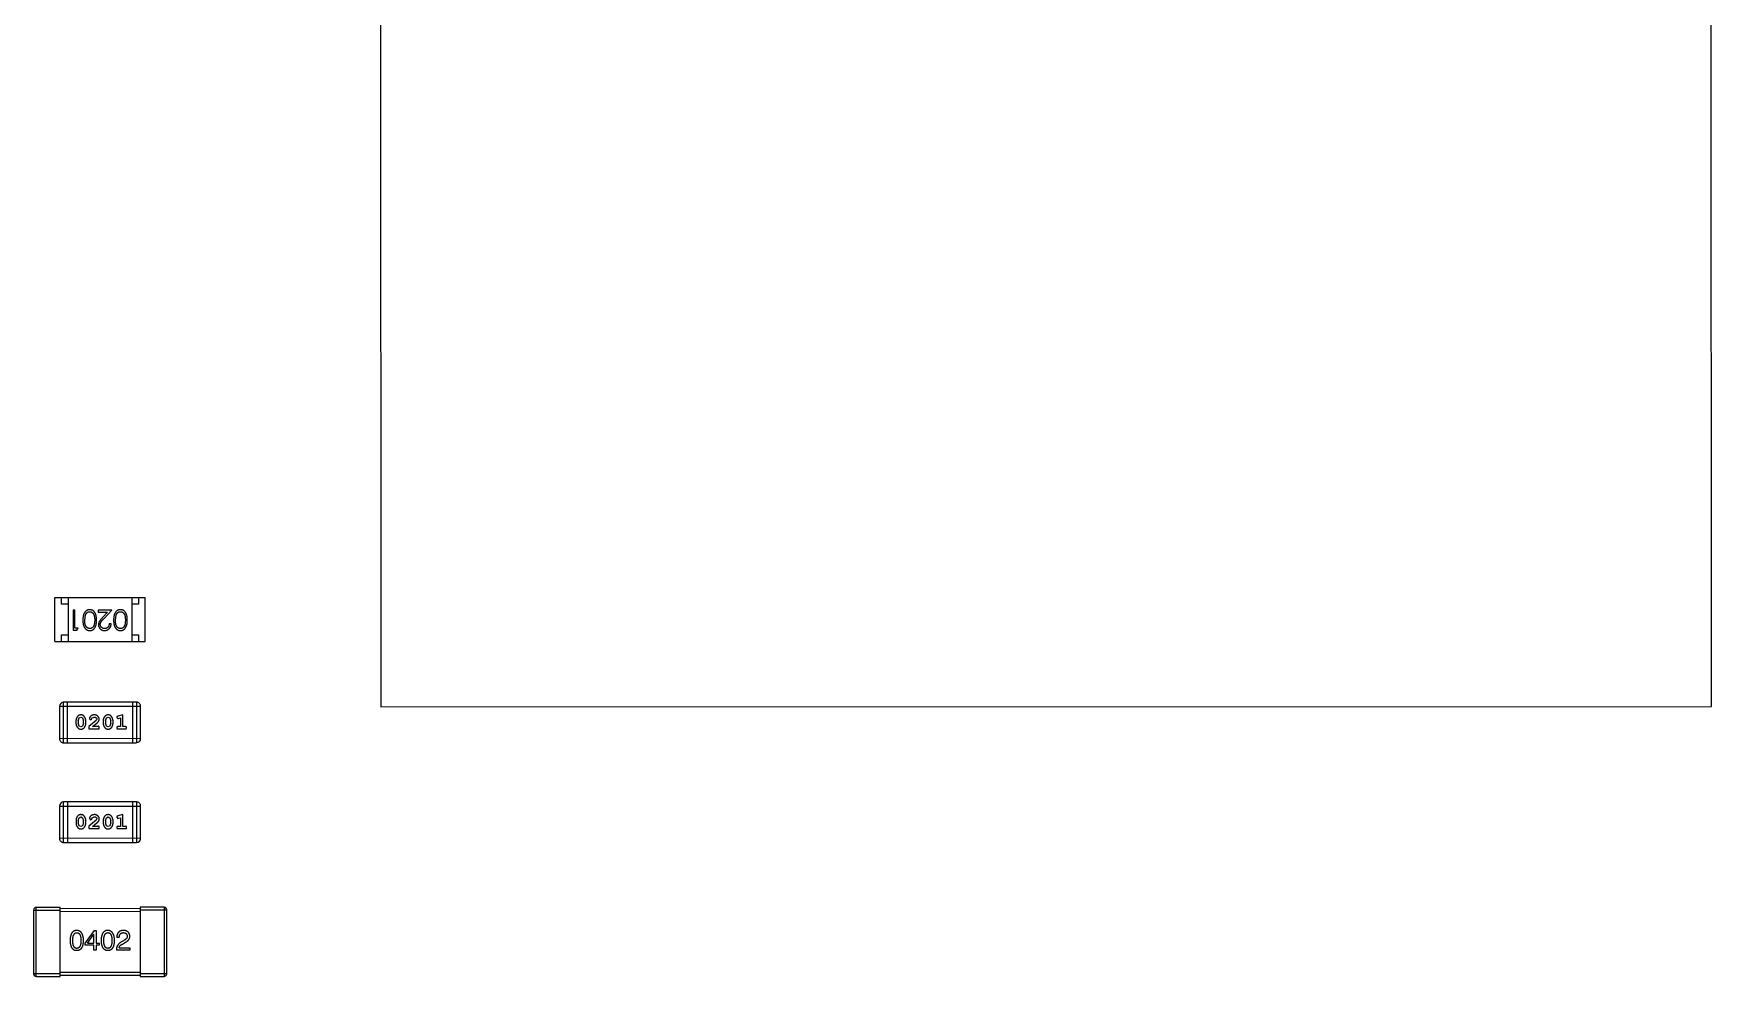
# Model space of a CAD drawing. Header units: inches. Extents: x -29 to 164, y -51 to 83.
# Drawn here: x 28.77 to 41.38, y 14.75 to 21.84 of the extents above; entities that cross this region are included whole.
import ezdxf

# ---------------------------------------------------------------- set-up
doc = ezdxf.new("R2010")
doc.units = ezdxf.units.IN
doc.header["$LTSCALE"] = 1.21
doc.header["$MEASUREMENT"] = 0
doc.layers.get('0').update_dxf_attribs({"linetype": 'CONTINUOUS'})

msp = doc.modelspace()

# ---------------------------------------------------------------- linework, layer by layer
at = {"color": 7, "linetype": 'Continuous'}
for p, q in [((31.382, 26.778), (31.384, 16.778)), ((41.384, 16.78), (41.382, 26.78)), ((28.934, 17.271), (28.934, 17.601)), ((28.934, 17.601), (29.614, 17.601)), ((28.984, 17.551), (28.984, 17.601)), ((29.034, 17.551), (28.984, 17.551)), ((29.034, 17.601), (29.034, 17.271)), ((29.514, 17.601), (29.514, 17.271)), ((29.564, 17.551), (29.514, 17.551)), ((29.564, 17.601), (29.564, 17.551)), ((29.614, 17.271), (29.614, 17.601)), ((29.072, 17.506), (29.072, 17.356)), ((29.086, 17.506), (29.072, 17.506)), ((29.086, 17.371), (29.086, 17.506)), ((29.159, 17.431), (29.165, 17.468)), ((29.261, 17.506), (29.261, 17.49)), ((29.363, 17.506), (29.261, 17.506)), ((29.261, 17.49), (29.331, 17.49)), ((29.331, 17.49), (29.293, 17.45)), ((29.305, 17.444), (29.363, 17.506)), ((29.357, 17.402), (29.344, 17.402)), ((29.39, 17.431), (29.395, 17.468)), ((28.984, 17.271), (28.984, 17.321)), ((28.984, 17.321), (29.034, 17.321)), ((29.072, 17.356), (29.1, 17.356)), ((29.109, 17.371), (29.086, 17.371)), ((29.1, 17.356), (29.109, 17.371)), ((29.514, 17.321), (29.564, 17.321)), ((29.564, 17.321), (29.564, 17.271)), ((28.934, 17.271), (29.614, 17.271)), ((28.969, 16.783), (28.97, 16.539)), ((28.969, 16.783), (29.579, 16.783)), ((29, 16.509), (29, 16.814)), ((29.549, 16.814), (29, 16.814)), ((29.03, 16.509), (29.03, 16.814)), ((29.518, 16.814), (29.518, 16.509)), ((29.549, 16.814), (29.549, 16.509)), ((29.579, 16.54), (29.579, 16.783)), ((31.384, 16.778), (41.384, 16.78)), ((29.093, 16.673), (29.093, 16.656)), ((29.111, 16.673), (29.118, 16.695)), ((29.111, 16.673), (29.111, 16.656)), ((29.118, 16.634), (29.111, 16.656)), ((29.118, 16.695), (29.13, 16.701)), ((29.13, 16.701), (29.142, 16.695)), ((29.142, 16.695), (29.15, 16.673)), ((29.15, 16.656), (29.143, 16.634)), ((29.15, 16.656), (29.15, 16.673)), ((29.167, 16.656), (29.167, 16.673)), ((29.246, 16.676), (29.191, 16.631)), ((29.194, 16.689), (29.203, 16.68)), ((29.203, 16.68), (29.211, 16.687)), ((29.211, 16.687), (29.216, 16.695)), ((29.216, 16.695), (29.231, 16.701)), ((29.218, 16.63), (29.251, 16.657)), ((29.251, 16.686), (29.246, 16.676)), ((29.298, 16.673), (29.298, 16.656)), ((29.315, 16.673), (29.322, 16.695)), ((29.315, 16.673), (29.315, 16.656)), ((29.323, 16.634), (29.315, 16.656)), ((29.322, 16.695), (29.335, 16.701)), ((29.335, 16.701), (29.347, 16.695)), ((29.347, 16.695), (29.355, 16.673)), ((29.355, 16.656), (29.347, 16.634)), ((29.355, 16.656), (29.355, 16.673)), ((29.372, 16.656), (29.372, 16.673)), ((29.4, 16.699), (29.408, 16.69)), ((29.408, 16.69), (29.413, 16.691)), ((29.446, 16.718), (29.409, 16.708)), ((29.413, 16.691), (29.428, 16.695)), ((29.428, 16.695), (29.428, 16.63)), ((29.446, 16.63), (29.446, 16.718)), ((29.579, 16.54), (28.97, 16.539)), ((29.13, 16.628), (29.118, 16.634)), ((29.143, 16.634), (29.13, 16.628)), ((29.191, 16.631), (29.191, 16.613)), ((29.191, 16.613), (29.268, 16.613)), ((29.254, 16.63), (29.218, 16.63)), ((29.259, 16.633), (29.254, 16.63)), ((29.268, 16.613), (29.268, 16.621)), ((29.335, 16.628), (29.323, 16.634)), ((29.347, 16.634), (29.335, 16.628)), ((29.428, 16.63), (29.411, 16.63)), ((29.411, 16.613), (29.463, 16.613)), ((29.463, 16.63), (29.446, 16.63)), ((29, 16.509), (29.549, 16.509)), ((28.97, 16.033), (28.97, 15.789)), ((28.97, 16.033), (29.579, 16.033)), ((29, 15.759), (29, 16.064)), ((29.549, 16.064), (29, 16.064)), ((29.031, 15.759), (29.031, 16.064)), ((29.518, 16.064), (29.518, 15.759)), ((29.549, 16.064), (29.549, 15.759)), ((29.579, 15.79), (29.579, 16.033)), ((29.094, 15.923), (29.094, 15.906)), ((29.111, 15.923), (29.118, 15.945)), ((29.111, 15.923), (29.111, 15.906)), ((29.118, 15.884), (29.111, 15.906)), ((29.118, 15.945), (29.13, 15.951)), ((29.13, 15.951), (29.143, 15.945)), ((29.143, 15.945), (29.15, 15.923)), ((29.15, 15.906), (29.143, 15.884)), ((29.15, 15.906), (29.15, 15.923)), ((29.167, 15.906), (29.167, 15.923)), ((29.246, 15.926), (29.191, 15.881)), ((29.194, 15.939), (29.203, 15.93)), ((29.203, 15.93), (29.212, 15.937)), ((29.212, 15.937), (29.216, 15.945)), ((29.216, 15.945), (29.231, 15.951)), ((29.218, 15.88), (29.251, 15.907)), ((29.251, 15.936), (29.246, 15.926)), ((29.298, 15.923), (29.298, 15.906)), ((29.315, 15.923), (29.323, 15.945)), ((29.315, 15.923), (29.315, 15.906)), ((29.323, 15.884), (29.315, 15.906)), ((29.323, 15.945), (29.335, 15.951)), ((29.335, 15.951), (29.347, 15.945)), ((29.347, 15.945), (29.355, 15.923)), ((29.355, 15.906), (29.347, 15.884)), ((29.355, 15.906), (29.355, 15.923)), ((29.372, 15.906), (29.372, 15.923)), ((29.4, 15.949), (29.408, 15.94)), ((29.408, 15.94), (29.414, 15.941)), ((29.446, 15.968), (29.409, 15.958)), ((29.414, 15.941), (29.429, 15.945)), ((29.429, 15.945), (29.429, 15.88)), ((29.446, 15.88), (29.446, 15.968)), ((29.579, 15.79), (28.97, 15.789)), ((29.131, 15.878), (29.118, 15.884)), ((29.143, 15.884), (29.131, 15.878)), ((29.191, 15.881), (29.191, 15.863)), ((29.191, 15.863), (29.268, 15.863)), ((29.254, 15.88), (29.218, 15.88)), ((29.26, 15.883), (29.254, 15.88)), ((29.268, 15.863), (29.268, 15.871)), ((29.335, 15.878), (29.323, 15.884)), ((29.347, 15.884), (29.335, 15.878)), ((29.429, 15.88), (29.411, 15.88)), ((29.411, 15.863), (29.463, 15.863)), ((29.463, 15.88), (29.446, 15.88)), ((29, 15.759), (29.549, 15.759)), ((28.795, 14.751), (28.795, 15.271)), ((28.975, 15.271), (28.795, 15.271)), ((28.975, 14.751), (28.975, 15.271)), ((29.575, 15.262), (28.975, 15.261)), ((29.575, 15.272), (29.575, 14.752)), ((29.755, 15.272), (29.575, 15.272)), ((29.755, 15.272), (29.755, 14.752)), ((28.775, 15.251), (28.775, 14.771)), ((28.775, 15.251), (28.975, 15.251)), ((28.975, 15.241), (29.575, 15.242)), ((29.575, 15.252), (29.775, 15.252)), ((29.775, 14.772), (29.775, 15.252)), ((29.23, 15.098), (29.163, 15.004)), ((29.18, 15.002), (29.227, 15.069)), ((29.228, 15.069), (29.227, 15.069)), ((29.228, 15.002), (29.228, 15.069)), ((29.23, 15.098), (29.246, 15.098)), ((29.246, 15.098), (29.246, 15.002)), ((29.419, 15.044), (29.4, 15.044)), ((29.451, 15.02), (29.431, 15.008)), ((29.163, 14.986), (29.163, 15.004)), ((29.228, 14.986), (29.163, 14.986)), ((29.18, 15.002), (29.228, 15.002)), ((29.228, 14.95), (29.228, 14.986)), ((29.246, 14.95), (29.228, 14.95)), ((29.246, 15.002), (29.268, 15.002)), ((29.246, 14.986), (29.246, 14.95)), ((29.268, 14.986), (29.246, 14.986)), ((29.268, 15.002), (29.268, 14.986)), ((29.498, 14.95), (29.397, 14.95)), ((29.417, 14.967), (29.498, 14.967)), ((29.442, 14.995), (29.458, 15.004)), ((29.498, 14.967), (29.498, 14.95)), ((28.975, 14.771), (28.775, 14.771)), ((29.575, 14.782), (28.975, 14.781)), ((28.975, 14.761), (29.575, 14.762)), ((29.775, 14.772), (29.575, 14.772)), ((28.795, 14.751), (28.975, 14.751)), ((29.575, 14.752), (29.755, 14.752))]:
    msp.add_line(p, q, dxfattribs=at)
for centre, radius, start, end in [((29, 16.783), 0.0305, 90.012, 180.012), ((29.549, 16.783), 0.0305, 0.012, 90.012), ((29, 16.539), 0.0305, 180.012, 270.012), ((29.549, 16.54), 0.0305, 270.012, 0.012), ((29, 16.033), 0.0305, 90.012, 180.012), ((29.549, 16.033), 0.0305, 0.012, 90.012), ((29, 15.789), 0.0305, 180.012, 270.012), ((29.549, 15.79), 0.0305, 270.012, 0.012), ((28.795, 15.251), 0.02, 90.012, 180.012), ((29.755, 15.252), 0.02, 0.012, 90.012), ((28.795, 14.771), 0.02, 180.012, 270.012), ((29.755, 14.772), 0.02, 270.012, 0.012)]:
    msp.add_arc(centre, radius, start, end, dxfattribs=at)
for points, knots in [([(29.197, 17.509), (29.196, 17.509), (29.194, 17.509), (29.19, 17.509), (29.187, 17.508), (29.183, 17.507), (29.18, 17.506), (29.177, 17.505), (29.174, 17.503), (29.171, 17.501), (29.168, 17.499), (29.165, 17.496), (29.163, 17.493), (29.16, 17.49), (29.158, 17.487), (29.156, 17.483), (29.154, 17.48), (29.152, 17.476), (29.15, 17.471), (29.149, 17.466), (29.148, 17.461), (29.147, 17.456), (29.146, 17.45), (29.146, 17.444), (29.146, 17.437), (29.145, 17.433), (29.145, 17.431)], [0, 0, 0, 0, 0.033824, 0.067298, 0.10028, 0.133019, 0.165736, 0.198792, 0.232372, 0.266409, 0.301016, 0.336196, 0.371972, 0.408574, 0.446394, 0.485225, 0.525372, 0.567224, 0.611081, 0.65775, 0.70702, 0.759235, 0.814484, 0.873227, 0.934937, 1, 1, 1, 1]), ([(29.145, 17.431), (29.145, 17.428), (29.146, 17.424), (29.146, 17.417), (29.146, 17.411), (29.147, 17.405), (29.148, 17.4), (29.149, 17.395), (29.151, 17.39), (29.152, 17.385), (29.154, 17.381), (29.156, 17.378), (29.158, 17.374), (29.16, 17.371), (29.163, 17.368), (29.165, 17.365), (29.168, 17.362), (29.171, 17.36), (29.174, 17.358), (29.177, 17.356), (29.18, 17.355), (29.183, 17.354), (29.187, 17.353), (29.19, 17.352), (29.194, 17.352), (29.196, 17.352), (29.197, 17.352)], [0, 0, 0, 0, 0.065278, 0.127205, 0.186168, 0.241675, 0.294115, 0.343609, 0.390387, 0.434463, 0.476646, 0.517002, 0.555936, 0.593716, 0.630057, 0.665601, 0.700745, 0.734917, 0.768681, 0.802087, 0.834849, 0.867433, 0.900138, 0.932806, 0.966212, 1, 1, 1, 1]), ([(29.197, 17.367), (29.195, 17.367), (29.192, 17.367), (29.187, 17.369), (29.182, 17.371), (29.179, 17.373), (29.176, 17.375), (29.174, 17.377), (29.172, 17.38), (29.17, 17.382), (29.168, 17.385), (29.167, 17.388), (29.165, 17.391), (29.164, 17.394), (29.163, 17.398), (29.162, 17.402), (29.161, 17.406), (29.16, 17.411), (29.16, 17.415), (29.159, 17.42), (29.159, 17.425), (29.159, 17.429), (29.159, 17.431)], [0, 0, 0, 0, 0.059689, 0.119507, 0.181075, 0.246162, 0.279894, 0.314468, 0.350403, 0.387474, 0.426147, 0.466624, 0.508745, 0.553328, 0.600058, 0.649177, 0.700552, 0.754894, 0.811825, 0.871514, 0.934319, 1, 1, 1, 1]), ([(29.165, 17.468), (29.165, 17.469), (29.166, 17.471), (29.167, 17.474), (29.168, 17.477), (29.17, 17.48), (29.172, 17.482), (29.174, 17.484), (29.176, 17.486), (29.179, 17.488), (29.182, 17.491), (29.187, 17.493), (29.192, 17.494), (29.195, 17.494), (29.197, 17.494)], [0, 0, 0, 0, 0.075949, 0.148549, 0.218996, 0.286119, 0.351826, 0.416074, 0.478265, 0.540325, 0.660405, 0.774606, 0.887187, 1, 1, 1, 1]), ([(29.247, 17.431), (29.247, 17.433), (29.247, 17.438), (29.247, 17.444), (29.247, 17.451), (29.246, 17.457), (29.245, 17.462), (29.244, 17.467), (29.242, 17.472), (29.241, 17.476), (29.239, 17.48), (29.237, 17.484), (29.235, 17.488), (29.233, 17.491), (29.231, 17.494), (29.228, 17.497), (29.226, 17.499), (29.223, 17.501), (29.22, 17.503), (29.217, 17.505), (29.214, 17.506), (29.211, 17.507), (29.208, 17.508), (29.204, 17.509), (29.201, 17.509), (29.198, 17.509), (29.197, 17.509)], [0, 0, 0, 0, 0.068113, 0.132564, 0.193427, 0.250218, 0.303569, 0.353576, 0.400235, 0.443586, 0.484619, 0.524292, 0.56238, 0.599049, 0.63494, 0.669782, 0.704009, 0.737842, 0.771098, 0.803896, 0.836415, 0.868639, 0.900715, 0.933378, 0.966213, 1, 1, 1, 1]), ([(29.197, 17.494), (29.198, 17.494), (29.202, 17.494), (29.207, 17.493), (29.211, 17.49), (29.215, 17.488), (29.218, 17.486), (29.22, 17.484), (29.222, 17.482), (29.224, 17.479), (29.225, 17.477), (29.227, 17.474), (29.228, 17.471), (29.229, 17.468), (29.23, 17.465), (29.231, 17.461), (29.232, 17.457), (29.233, 17.452), (29.233, 17.447), (29.234, 17.442), (29.234, 17.437), (29.234, 17.433), (29.234, 17.431)], [0, 0, 0, 0, 0.060034, 0.120278, 0.182348, 0.247919, 0.281641, 0.315701, 0.350322, 0.385703, 0.421819, 0.459196, 0.497866, 0.538301, 0.58121, 0.628183, 0.679403, 0.734699, 0.794074, 0.858416, 0.927049, 1, 1, 1, 1]), ([(29.234, 17.431), (29.234, 17.429), (29.234, 17.425), (29.234, 17.419), (29.233, 17.414), (29.233, 17.409), (29.232, 17.404), (29.231, 17.4), (29.23, 17.396), (29.229, 17.393), (29.228, 17.39), (29.227, 17.387), (29.225, 17.384), (29.224, 17.382), (29.222, 17.379), (29.22, 17.377), (29.218, 17.375), (29.215, 17.373), (29.211, 17.371), (29.207, 17.369), (29.202, 17.367), (29.198, 17.367), (29.197, 17.367)], [0, 0, 0, 0, 0.073302, 0.142286, 0.206253, 0.266017, 0.321612, 0.372532, 0.419497, 0.462398, 0.502825, 0.541489, 0.579034, 0.615143, 0.650298, 0.684912, 0.718701, 0.752189, 0.817245, 0.879117, 0.939613, 1, 1, 1, 1]), ([(29.197, 17.352), (29.198, 17.352), (29.201, 17.352), (29.204, 17.352), (29.208, 17.353), (29.211, 17.354), (29.214, 17.355), (29.217, 17.356), (29.22, 17.358), (29.223, 17.36), (29.226, 17.362), (29.229, 17.365), (29.231, 17.368), (29.233, 17.37), (29.236, 17.374), (29.238, 17.377), (29.239, 17.381), (29.241, 17.385), (29.243, 17.389), (29.244, 17.394), (29.245, 17.399), (29.246, 17.404), (29.247, 17.41), (29.247, 17.417), (29.247, 17.424), (29.247, 17.428), (29.247, 17.431)], [0, 0, 0, 0, 0.033742, 0.066533, 0.099153, 0.13154, 0.164087, 0.196563, 0.229707, 0.263315, 0.297504, 0.331686, 0.366482, 0.4021, 0.438958, 0.476748, 0.515985, 0.556589, 0.599519, 0.645765, 0.695487, 0.748721, 0.805687, 0.866754, 0.931405, 1, 1, 1, 1]), ([(29.293, 17.45), (29.292, 17.449), (29.289, 17.446), (29.285, 17.441), (29.281, 17.437), (29.278, 17.433), (29.275, 17.43), (29.273, 17.426), (29.271, 17.423), (29.268, 17.419), (29.266, 17.415), (29.264, 17.409), (29.263, 17.403), (29.263, 17.398), (29.263, 17.396)], [0, 0, 0, 0, 0.09953, 0.192079, 0.277712, 0.357454, 0.429648, 0.495771, 0.555538, 0.608657, 0.707578, 0.804328, 0.901298, 1, 1, 1, 1]), ([(29.276, 17.398), (29.276, 17.399), (29.276, 17.402), (29.277, 17.407), (29.279, 17.412), (29.281, 17.416), (29.283, 17.419), (29.285, 17.421), (29.287, 17.424), (29.29, 17.428), (29.293, 17.431), (29.297, 17.435), (29.3, 17.439), (29.303, 17.442), (29.305, 17.444)], [0, 0, 0, 0, 0.088014, 0.174976, 0.2638, 0.355443, 0.406413, 0.465519, 0.533076, 0.609353, 0.693899, 0.787171, 0.889197, 1, 1, 1, 1]), ([(29.308, 17.352), (29.31, 17.352), (29.313, 17.352), (29.318, 17.353), (29.322, 17.354), (29.327, 17.355), (29.331, 17.357), (29.335, 17.36), (29.339, 17.363), (29.343, 17.366), (29.346, 17.369), (29.349, 17.373), (29.351, 17.377), (29.353, 17.382), (29.355, 17.386), (29.356, 17.391), (29.357, 17.396), (29.357, 17.4), (29.357, 17.402)], [0, 0, 0, 0, 0.06445, 0.126725, 0.187421, 0.247417, 0.306749, 0.366595, 0.427749, 0.490235, 0.553031, 0.614805, 0.676505, 0.738096, 0.801021, 0.864897, 0.931209, 1, 1, 1, 1]), ([(29.344, 17.402), (29.343, 17.4), (29.343, 17.398), (29.342, 17.394), (29.341, 17.391), (29.34, 17.387), (29.339, 17.384), (29.337, 17.381), (29.335, 17.379), (29.333, 17.376), (29.33, 17.374), (29.328, 17.372), (29.325, 17.371), (29.322, 17.369), (29.319, 17.368), (29.316, 17.368), (29.312, 17.367), (29.31, 17.367), (29.309, 17.367)], [0, 0, 0, 0, 0.073648, 0.143686, 0.210962, 0.275557, 0.338064, 0.399311, 0.4594, 0.51934, 0.579024, 0.637809, 0.695959, 0.754122, 0.813113, 0.873453, 0.935561, 1, 1, 1, 1]), ([(29.428, 17.509), (29.427, 17.509), (29.424, 17.509), (29.421, 17.509), (29.417, 17.508), (29.414, 17.507), (29.411, 17.506), (29.408, 17.505), (29.405, 17.503), (29.402, 17.501), (29.399, 17.499), (29.396, 17.496), (29.393, 17.493), (29.391, 17.49), (29.389, 17.487), (29.387, 17.484), (29.385, 17.48), (29.383, 17.476), (29.381, 17.471), (29.38, 17.467), (29.379, 17.461), (29.378, 17.456), (29.377, 17.45), (29.377, 17.444), (29.376, 17.437), (29.376, 17.433), (29.376, 17.431)], [0, 0, 0, 0, 0.033824, 0.067298, 0.10028, 0.133019, 0.165736, 0.198792, 0.232372, 0.266409, 0.301016, 0.336196, 0.371972, 0.408574, 0.446394, 0.485225, 0.525372, 0.567224, 0.611081, 0.65775, 0.70702, 0.759235, 0.814484, 0.873227, 0.934937, 1, 1, 1, 1]), ([(29.376, 17.431), (29.376, 17.428), (29.376, 17.424), (29.377, 17.417), (29.377, 17.411), (29.378, 17.405), (29.379, 17.4), (29.38, 17.395), (29.381, 17.39), (29.383, 17.386), (29.385, 17.381), (29.387, 17.378), (29.389, 17.374), (29.391, 17.371), (29.393, 17.368), (29.396, 17.365), (29.399, 17.362), (29.402, 17.36), (29.405, 17.358), (29.408, 17.356), (29.411, 17.355), (29.414, 17.354), (29.417, 17.353), (29.421, 17.352), (29.424, 17.352), (29.427, 17.352), (29.428, 17.352)], [0, 0, 0, 0, 0.065278, 0.127205, 0.186168, 0.241675, 0.294115, 0.343609, 0.390387, 0.434463, 0.476646, 0.517002, 0.555936, 0.593716, 0.630057, 0.665601, 0.700745, 0.734917, 0.768681, 0.802087, 0.834849, 0.867433, 0.900138, 0.932806, 0.966212, 1, 1, 1, 1]), ([(29.428, 17.367), (29.426, 17.367), (29.423, 17.367), (29.418, 17.369), (29.413, 17.371), (29.409, 17.373), (29.406, 17.375), (29.404, 17.377), (29.402, 17.38), (29.401, 17.382), (29.399, 17.385), (29.397, 17.388), (29.396, 17.391), (29.395, 17.394), (29.393, 17.398), (29.392, 17.402), (29.392, 17.406), (29.391, 17.411), (29.39, 17.415), (29.39, 17.42), (29.39, 17.425), (29.39, 17.429), (29.39, 17.431)], [0, 0, 0, 0, 0.059689, 0.119507, 0.181075, 0.246162, 0.279894, 0.314468, 0.350403, 0.387474, 0.426147, 0.466624, 0.508745, 0.553328, 0.600058, 0.649177, 0.700552, 0.754894, 0.811825, 0.871514, 0.934319, 1, 1, 1, 1]), ([(29.395, 17.468), (29.396, 17.469), (29.396, 17.471), (29.398, 17.474), (29.399, 17.477), (29.401, 17.48), (29.403, 17.482), (29.404, 17.484), (29.406, 17.486), (29.409, 17.488), (29.413, 17.491), (29.418, 17.493), (29.423, 17.494), (29.426, 17.494), (29.428, 17.494)], [0, 0, 0, 0, 0.075949, 0.148549, 0.218996, 0.286119, 0.351826, 0.416074, 0.478265, 0.540325, 0.660405, 0.774606, 0.887187, 1, 1, 1, 1]), ([(29.478, 17.431), (29.478, 17.433), (29.478, 17.438), (29.478, 17.445), (29.477, 17.451), (29.477, 17.457), (29.476, 17.462), (29.475, 17.467), (29.473, 17.472), (29.472, 17.477), (29.47, 17.481), (29.468, 17.484), (29.466, 17.488), (29.464, 17.491), (29.462, 17.494), (29.459, 17.497), (29.457, 17.499), (29.454, 17.501), (29.451, 17.503), (29.448, 17.505), (29.445, 17.506), (29.442, 17.507), (29.438, 17.508), (29.435, 17.509), (29.431, 17.509), (29.429, 17.509), (29.428, 17.509)], [0, 0, 0, 0, 0.068113, 0.132564, 0.193427, 0.250218, 0.303569, 0.353576, 0.400235, 0.443586, 0.484619, 0.524292, 0.56238, 0.599049, 0.63494, 0.669782, 0.704009, 0.737842, 0.771098, 0.803896, 0.836415, 0.868639, 0.900715, 0.933378, 0.966213, 1, 1, 1, 1]), ([(29.428, 17.494), (29.429, 17.494), (29.432, 17.494), (29.437, 17.493), (29.442, 17.49), (29.446, 17.488), (29.449, 17.486), (29.451, 17.484), (29.453, 17.482), (29.454, 17.479), (29.456, 17.477), (29.458, 17.474), (29.459, 17.471), (29.46, 17.468), (29.461, 17.465), (29.462, 17.461), (29.463, 17.457), (29.464, 17.452), (29.464, 17.447), (29.464, 17.442), (29.465, 17.437), (29.465, 17.433), (29.465, 17.431)], [0, 0, 0, 0, 0.060034, 0.120278, 0.182348, 0.247919, 0.281641, 0.315701, 0.350322, 0.385703, 0.421819, 0.459196, 0.497866, 0.538301, 0.58121, 0.628183, 0.679403, 0.734699, 0.794074, 0.858416, 0.927049, 1, 1, 1, 1]), ([(29.465, 17.431), (29.465, 17.429), (29.465, 17.425), (29.464, 17.419), (29.464, 17.414), (29.464, 17.409), (29.463, 17.404), (29.462, 17.4), (29.461, 17.396), (29.46, 17.393), (29.459, 17.39), (29.458, 17.387), (29.456, 17.384), (29.454, 17.382), (29.453, 17.38), (29.451, 17.377), (29.449, 17.375), (29.446, 17.373), (29.442, 17.371), (29.437, 17.369), (29.433, 17.367), (29.429, 17.367), (29.428, 17.367)], [0, 0, 0, 0, 0.073302, 0.142286, 0.206253, 0.266017, 0.321612, 0.372532, 0.419497, 0.462398, 0.502825, 0.541489, 0.579034, 0.615143, 0.650298, 0.684912, 0.718701, 0.752189, 0.817245, 0.879117, 0.939613, 1, 1, 1, 1]), ([(29.428, 17.352), (29.429, 17.352), (29.432, 17.352), (29.435, 17.352), (29.438, 17.353), (29.442, 17.354), (29.445, 17.355), (29.448, 17.356), (29.451, 17.358), (29.454, 17.36), (29.457, 17.362), (29.459, 17.365), (29.462, 17.368), (29.464, 17.371), (29.466, 17.374), (29.468, 17.377), (29.47, 17.381), (29.472, 17.385), (29.473, 17.389), (29.475, 17.394), (29.476, 17.399), (29.477, 17.404), (29.477, 17.41), (29.478, 17.417), (29.478, 17.424), (29.478, 17.428), (29.478, 17.431)], [0, 0, 0, 0, 0.033742, 0.066533, 0.099153, 0.13154, 0.164087, 0.196563, 0.229707, 0.263315, 0.297504, 0.331686, 0.366482, 0.4021, 0.438958, 0.476748, 0.515985, 0.556589, 0.599519, 0.645765, 0.695487, 0.748721, 0.805687, 0.866754, 0.931405, 1, 1, 1, 1]), ([(29.263, 17.396), (29.263, 17.395), (29.263, 17.392), (29.263, 17.388), (29.264, 17.384), (29.266, 17.379), (29.268, 17.376), (29.27, 17.372), (29.272, 17.368), (29.275, 17.365), (29.278, 17.362), (29.282, 17.359), (29.286, 17.357), (29.29, 17.355), (29.294, 17.354), (29.298, 17.353), (29.303, 17.352), (29.306, 17.352), (29.308, 17.352)], [0, 0, 0, 0, 0.06271, 0.123347, 0.183401, 0.242828, 0.302097, 0.36242, 0.423725, 0.487032, 0.550491, 0.612709, 0.674265, 0.73617, 0.799211, 0.863483, 0.930525, 1, 1, 1, 1]), ([(29.309, 17.367), (29.308, 17.367), (29.305, 17.367), (29.302, 17.368), (29.299, 17.368), (29.296, 17.369), (29.293, 17.371), (29.291, 17.372), (29.288, 17.374), (29.286, 17.376), (29.283, 17.378), (29.282, 17.381), (29.28, 17.383), (29.279, 17.386), (29.277, 17.389), (29.277, 17.392), (29.276, 17.395), (29.276, 17.397), (29.276, 17.398)], [0, 0, 0, 0, 0.068027, 0.133505, 0.19695, 0.26027, 0.322741, 0.384982, 0.448465, 0.513424, 0.578224, 0.640011, 0.700094, 0.760067, 0.819012, 0.877878, 0.938035, 1, 1, 1, 1]), ([(29.13, 16.718), (29.129, 16.718), (29.126, 16.718), (29.122, 16.717), (29.118, 16.716), (29.114, 16.714), (29.111, 16.712), (29.108, 16.71), (29.105, 16.707), (29.103, 16.704), (29.101, 16.7), (29.099, 16.696), (29.097, 16.693), (29.096, 16.689), (29.095, 16.685), (29.094, 16.681), (29.093, 16.677), (29.093, 16.675), (29.093, 16.673)], [0, 0, 0, 0, 0.06692, 0.130834, 0.19258, 0.252759, 0.312631, 0.373411, 0.436359, 0.501894, 0.568244, 0.632472, 0.69556, 0.757163, 0.818592, 0.878885, 0.939235, 1, 1, 1, 1]), ([(29.093, 16.656), (29.093, 16.655), (29.093, 16.652), (29.094, 16.649), (29.094, 16.646), (29.095, 16.643), (29.096, 16.64), (29.097, 16.637), (29.098, 16.634), (29.1, 16.631), (29.101, 16.628), (29.103, 16.626), (29.105, 16.624), (29.106, 16.621), (29.108, 16.62), (29.11, 16.618), (29.111, 16.617), (29.114, 16.615), (29.117, 16.613), (29.121, 16.612), (29.126, 16.611), (29.129, 16.611), (29.13, 16.611)], [0, 0, 0, 0, 0.049886, 0.09882, 0.148132, 0.19689, 0.246038, 0.295176, 0.345305, 0.395692, 0.445312, 0.491875, 0.535813, 0.577009, 0.616081, 0.652689, 0.687585, 0.720206, 0.785062, 0.85223, 0.923759, 1, 1, 1, 1]), ([(29.167, 16.673), (29.167, 16.674), (29.167, 16.677), (29.167, 16.68), (29.166, 16.683), (29.166, 16.686), (29.165, 16.689), (29.164, 16.692), (29.162, 16.695), (29.161, 16.698), (29.159, 16.701), (29.158, 16.703), (29.156, 16.706), (29.154, 16.708), (29.153, 16.71), (29.151, 16.711), (29.149, 16.713), (29.147, 16.714), (29.144, 16.716), (29.139, 16.717), (29.135, 16.718), (29.132, 16.718), (29.13, 16.718)], [0, 0, 0, 0, 0.049855, 0.099516, 0.148482, 0.19758, 0.246804, 0.296268, 0.346517, 0.397047, 0.446826, 0.49336, 0.537801, 0.579207, 0.617974, 0.654833, 0.689171, 0.722088, 0.786392, 0.853518, 0.924186, 1, 1, 1, 1]), ([(29.13, 16.611), (29.132, 16.611), (29.135, 16.611), (29.139, 16.612), (29.143, 16.613), (29.146, 16.615), (29.15, 16.617), (29.153, 16.619), (29.155, 16.622), (29.158, 16.625), (29.16, 16.629), (29.162, 16.633), (29.164, 16.636), (29.165, 16.64), (29.166, 16.644), (29.167, 16.648), (29.167, 16.652), (29.167, 16.654), (29.167, 16.656)], [0, 0, 0, 0, 0.067217, 0.131051, 0.19272, 0.252824, 0.312745, 0.373449, 0.436041, 0.501494, 0.567761, 0.632087, 0.695096, 0.757109, 0.817993, 0.878657, 0.939311, 1, 1, 1, 1]), ([(29.231, 16.718), (29.23, 16.718), (29.226, 16.718), (29.221, 16.717), (29.217, 16.716), (29.212, 16.714), (29.208, 16.711), (29.204, 16.708), (29.201, 16.705), (29.199, 16.701), (29.197, 16.698), (29.195, 16.695), (29.194, 16.692), (29.194, 16.69), (29.194, 16.689)], [0, 0, 0, 0, 0.098286, 0.193983, 0.289056, 0.384352, 0.477435, 0.566197, 0.652355, 0.737986, 0.818188, 0.887401, 0.94802, 1, 1, 1, 1]), ([(29.268, 16.685), (29.268, 16.686), (29.268, 16.689), (29.267, 16.692), (29.267, 16.695), (29.265, 16.698), (29.264, 16.701), (29.262, 16.703), (29.26, 16.706), (29.258, 16.708), (29.255, 16.711), (29.252, 16.713), (29.249, 16.714), (29.246, 16.716), (29.243, 16.717), (29.239, 16.718), (29.235, 16.718), (29.233, 16.718), (29.231, 16.718)], [0, 0, 0, 0, 0.060981, 0.120256, 0.178148, 0.236115, 0.293993, 0.352864, 0.413358, 0.476056, 0.539296, 0.602396, 0.665116, 0.728325, 0.792919, 0.859317, 0.928302, 1, 1, 1, 1]), ([(29.231, 16.701), (29.233, 16.701), (29.235, 16.701), (29.239, 16.7), (29.242, 16.698), (29.245, 16.696), (29.248, 16.694), (29.249, 16.692), (29.25, 16.689), (29.251, 16.687), (29.251, 16.686)], [0, 0, 0, 0, 0.156344, 0.299348, 0.4327, 0.561, 0.682299, 0.791883, 0.89611, 1, 1, 1, 1]), ([(29.251, 16.657), (29.252, 16.658), (29.254, 16.659), (29.256, 16.661), (29.258, 16.664), (29.26, 16.666), (29.262, 16.667), (29.263, 16.669), (29.264, 16.671), (29.265, 16.673), (29.266, 16.675), (29.267, 16.679), (29.268, 16.682), (29.268, 16.684), (29.268, 16.685)], [0, 0, 0, 0, 0.103002, 0.197728, 0.285279, 0.365235, 0.437224, 0.502446, 0.560545, 0.611446, 0.707576, 0.80349, 0.900532, 1, 1, 1, 1]), ([(29.335, 16.718), (29.333, 16.718), (29.33, 16.718), (29.326, 16.717), (29.323, 16.716), (29.319, 16.715), (29.316, 16.712), (29.313, 16.71), (29.31, 16.707), (29.307, 16.704), (29.305, 16.7), (29.303, 16.696), (29.302, 16.693), (29.3, 16.689), (29.299, 16.685), (29.298, 16.681), (29.298, 16.677), (29.298, 16.675), (29.298, 16.673)], [0, 0, 0, 0, 0.06692, 0.130834, 0.19258, 0.252759, 0.312631, 0.373411, 0.436359, 0.501894, 0.568244, 0.632472, 0.69556, 0.757163, 0.818592, 0.878885, 0.939235, 1, 1, 1, 1]), ([(29.298, 16.656), (29.298, 16.655), (29.298, 16.652), (29.298, 16.649), (29.299, 16.646), (29.299, 16.643), (29.3, 16.64), (29.301, 16.637), (29.303, 16.634), (29.304, 16.631), (29.306, 16.628), (29.307, 16.626), (29.309, 16.624), (29.311, 16.622), (29.312, 16.62), (29.314, 16.618), (29.316, 16.617), (29.318, 16.615), (29.321, 16.613), (29.326, 16.612), (29.33, 16.611), (29.333, 16.611), (29.335, 16.611)], [0, 0, 0, 0, 0.049886, 0.09882, 0.148132, 0.19689, 0.246038, 0.295176, 0.345305, 0.395692, 0.445312, 0.491875, 0.535813, 0.577009, 0.616081, 0.652689, 0.687585, 0.720206, 0.785062, 0.85223, 0.923759, 1, 1, 1, 1]), ([(29.372, 16.673), (29.372, 16.675), (29.372, 16.677), (29.371, 16.68), (29.371, 16.683), (29.37, 16.686), (29.369, 16.689), (29.368, 16.692), (29.367, 16.695), (29.365, 16.698), (29.364, 16.701), (29.362, 16.703), (29.361, 16.706), (29.359, 16.708), (29.357, 16.71), (29.355, 16.711), (29.354, 16.713), (29.351, 16.714), (29.348, 16.716), (29.344, 16.717), (29.339, 16.718), (29.336, 16.718), (29.335, 16.718)], [0, 0, 0, 0, 0.049855, 0.099516, 0.148482, 0.19758, 0.246804, 0.296268, 0.346517, 0.397047, 0.446826, 0.49336, 0.537801, 0.579207, 0.617974, 0.654833, 0.689171, 0.722088, 0.786392, 0.853518, 0.924186, 1, 1, 1, 1]), ([(29.335, 16.611), (29.336, 16.611), (29.339, 16.611), (29.343, 16.612), (29.347, 16.613), (29.351, 16.615), (29.354, 16.617), (29.357, 16.619), (29.36, 16.622), (29.362, 16.625), (29.365, 16.629), (29.366, 16.633), (29.368, 16.636), (29.369, 16.64), (29.371, 16.644), (29.371, 16.648), (29.372, 16.652), (29.372, 16.654), (29.372, 16.656)], [0, 0, 0, 0, 0.067217, 0.131051, 0.19272, 0.252824, 0.312745, 0.373449, 0.436041, 0.501494, 0.567761, 0.632087, 0.695096, 0.757109, 0.817993, 0.878657, 0.939311, 1, 1, 1, 1]), ([(29.409, 16.708), (29.408, 16.708), (29.407, 16.707), (29.405, 16.707), (29.403, 16.706), (29.402, 16.705), (29.401, 16.703), (29.401, 16.702), (29.4, 16.701), (29.4, 16.7), (29.4, 16.699)], [0, 0, 0, 0, 0.187321, 0.344927, 0.475328, 0.579604, 0.674244, 0.773631, 0.882025, 1, 1, 1, 1]), ([(29.268, 16.621), (29.268, 16.622), (29.268, 16.624), (29.267, 16.626), (29.267, 16.628), (29.266, 16.63), (29.264, 16.632), (29.263, 16.632), (29.261, 16.633), (29.26, 16.633), (29.259, 16.633)], [0, 0, 0, 0, 0.1844, 0.34094, 0.473574, 0.586824, 0.690029, 0.789175, 0.890445, 1, 1, 1, 1]), ([(29.411, 16.63), (29.41, 16.63), (29.409, 16.63), (29.406, 16.629), (29.404, 16.629), (29.403, 16.628), (29.402, 16.626), (29.401, 16.625), (29.4, 16.623), (29.4, 16.622), (29.4, 16.621)], [0, 0, 0, 0, 0.169102, 0.317658, 0.446239, 0.563118, 0.671828, 0.776546, 0.884858, 1, 1, 1, 1]), ([(29.4, 16.621), (29.4, 16.621), (29.4, 16.62), (29.401, 16.618), (29.402, 16.616), (29.403, 16.615), (29.404, 16.614), (29.406, 16.613), (29.409, 16.613), (29.41, 16.613), (29.411, 16.613)], [0, 0, 0, 0, 0.115051, 0.223278, 0.329269, 0.437893, 0.554681, 0.682591, 0.83103, 1, 1, 1, 1]), ([(29.474, 16.621), (29.474, 16.622), (29.474, 16.623), (29.473, 16.625), (29.473, 16.626), (29.471, 16.628), (29.47, 16.629), (29.468, 16.629), (29.466, 16.63), (29.464, 16.63), (29.463, 16.63)], [0, 0, 0, 0, 0.11517, 0.223509, 0.328254, 0.438012, 0.553651, 0.682263, 0.830856, 1, 1, 1, 1]), ([(29.463, 16.613), (29.464, 16.613), (29.466, 16.613), (29.468, 16.613), (29.47, 16.614), (29.471, 16.615), (29.473, 16.616), (29.473, 16.618), (29.474, 16.62), (29.474, 16.621), (29.474, 16.621)], [0, 0, 0, 0, 0.169012, 0.317488, 0.445429, 0.560977, 0.67065, 0.776666, 0.88492, 1, 1, 1, 1]), ([(29.13, 15.968), (29.129, 15.968), (29.126, 15.968), (29.122, 15.967), (29.118, 15.966), (29.115, 15.964), (29.111, 15.962), (29.108, 15.96), (29.105, 15.957), (29.103, 15.954), (29.101, 15.95), (29.099, 15.946), (29.097, 15.943), (29.096, 15.939), (29.095, 15.935), (29.094, 15.931), (29.094, 15.927), (29.094, 15.925), (29.094, 15.923)], [0, 0, 0, 0, 0.06692, 0.130834, 0.19258, 0.252759, 0.312631, 0.373411, 0.436359, 0.501894, 0.568244, 0.632472, 0.69556, 0.757163, 0.818592, 0.878885, 0.939235, 1, 1, 1, 1]), ([(29.094, 15.906), (29.094, 15.905), (29.094, 15.902), (29.094, 15.899), (29.094, 15.896), (29.095, 15.893), (29.096, 15.89), (29.097, 15.887), (29.098, 15.884), (29.1, 15.881), (29.101, 15.878), (29.103, 15.876), (29.105, 15.874), (29.106, 15.871), (29.108, 15.87), (29.11, 15.868), (29.111, 15.867), (29.114, 15.865), (29.117, 15.863), (29.121, 15.862), (29.126, 15.861), (29.129, 15.861), (29.131, 15.861)], [0, 0, 0, 0, 0.049886, 0.09882, 0.148132, 0.19689, 0.246038, 0.295176, 0.345305, 0.395692, 0.445312, 0.491875, 0.535813, 0.577009, 0.616081, 0.652689, 0.687585, 0.720206, 0.785062, 0.85223, 0.923759, 1, 1, 1, 1]), ([(29.167, 15.923), (29.167, 15.924), (29.167, 15.927), (29.167, 15.93), (29.167, 15.933), (29.166, 15.936), (29.165, 15.939), (29.164, 15.942), (29.163, 15.945), (29.161, 15.948), (29.159, 15.951), (29.158, 15.953), (29.156, 15.956), (29.155, 15.958), (29.153, 15.96), (29.151, 15.961), (29.149, 15.963), (29.147, 15.964), (29.144, 15.966), (29.14, 15.967), (29.135, 15.968), (29.132, 15.968), (29.13, 15.968)], [0, 0, 0, 0, 0.049855, 0.099516, 0.148482, 0.19758, 0.246804, 0.296268, 0.346517, 0.397047, 0.446826, 0.49336, 0.537801, 0.579207, 0.617974, 0.654833, 0.689171, 0.722088, 0.786392, 0.853518, 0.924186, 1, 1, 1, 1]), ([(29.131, 15.861), (29.132, 15.861), (29.135, 15.861), (29.139, 15.862), (29.143, 15.863), (29.146, 15.865), (29.15, 15.867), (29.153, 15.869), (29.156, 15.872), (29.158, 15.875), (29.16, 15.879), (29.162, 15.883), (29.164, 15.886), (29.165, 15.89), (29.166, 15.894), (29.167, 15.898), (29.167, 15.902), (29.167, 15.904), (29.167, 15.906)], [0, 0, 0, 0, 0.067217, 0.131051, 0.19272, 0.252824, 0.312745, 0.373449, 0.436041, 0.501494, 0.567761, 0.632087, 0.695096, 0.757109, 0.817993, 0.878657, 0.939311, 1, 1, 1, 1]), ([(29.231, 15.968), (29.23, 15.968), (29.226, 15.968), (29.221, 15.967), (29.217, 15.966), (29.212, 15.964), (29.208, 15.961), (29.204, 15.958), (29.201, 15.955), (29.199, 15.951), (29.197, 15.948), (29.195, 15.945), (29.194, 15.942), (29.194, 15.94), (29.194, 15.939)], [0, 0, 0, 0, 0.098286, 0.193983, 0.289056, 0.384352, 0.477435, 0.566197, 0.652355, 0.737986, 0.818188, 0.887401, 0.94802, 1, 1, 1, 1]), ([(29.268, 15.935), (29.268, 15.936), (29.268, 15.939), (29.268, 15.942), (29.267, 15.945), (29.266, 15.948), (29.264, 15.951), (29.262, 15.953), (29.26, 15.956), (29.258, 15.958), (29.255, 15.961), (29.252, 15.963), (29.249, 15.964), (29.246, 15.966), (29.243, 15.967), (29.239, 15.968), (29.235, 15.968), (29.233, 15.968), (29.231, 15.968)], [0, 0, 0, 0, 0.060981, 0.120256, 0.178148, 0.236115, 0.293993, 0.352864, 0.413358, 0.476056, 0.539296, 0.602396, 0.665116, 0.728325, 0.792919, 0.859317, 0.928302, 1, 1, 1, 1]), ([(29.231, 15.951), (29.233, 15.951), (29.235, 15.951), (29.239, 15.95), (29.243, 15.948), (29.246, 15.946), (29.248, 15.944), (29.25, 15.942), (29.251, 15.939), (29.251, 15.937), (29.251, 15.936)], [0, 0, 0, 0, 0.156344, 0.299348, 0.4327, 0.561, 0.682299, 0.791883, 0.89611, 1, 1, 1, 1]), ([(29.251, 15.907), (29.252, 15.908), (29.254, 15.909), (29.256, 15.911), (29.258, 15.914), (29.26, 15.916), (29.262, 15.917), (29.263, 15.919), (29.264, 15.921), (29.266, 15.923), (29.267, 15.925), (29.267, 15.929), (29.268, 15.932), (29.268, 15.934), (29.268, 15.935)], [0, 0, 0, 0, 0.103002, 0.197728, 0.285279, 0.365235, 0.437224, 0.502446, 0.560545, 0.611446, 0.707576, 0.80349, 0.900532, 1, 1, 1, 1]), ([(29.335, 15.968), (29.333, 15.968), (29.331, 15.968), (29.326, 15.967), (29.323, 15.966), (29.319, 15.965), (29.316, 15.962), (29.313, 15.96), (29.31, 15.957), (29.307, 15.954), (29.305, 15.95), (29.303, 15.946), (29.302, 15.943), (29.3, 15.939), (29.299, 15.935), (29.299, 15.931), (29.298, 15.927), (29.298, 15.925), (29.298, 15.923)], [0, 0, 0, 0, 0.06692, 0.130834, 0.19258, 0.252759, 0.312631, 0.373411, 0.436359, 0.501894, 0.568244, 0.632472, 0.69556, 0.757163, 0.818592, 0.878885, 0.939235, 1, 1, 1, 1]), ([(29.298, 15.906), (29.298, 15.905), (29.298, 15.902), (29.298, 15.899), (29.299, 15.896), (29.3, 15.893), (29.3, 15.89), (29.302, 15.887), (29.303, 15.884), (29.304, 15.881), (29.306, 15.878), (29.308, 15.876), (29.309, 15.874), (29.311, 15.872), (29.313, 15.87), (29.314, 15.868), (29.316, 15.867), (29.318, 15.865), (29.322, 15.863), (29.326, 15.862), (29.33, 15.861), (29.333, 15.861), (29.335, 15.861)], [0, 0, 0, 0, 0.049886, 0.09882, 0.148132, 0.19689, 0.246038, 0.295176, 0.345305, 0.395692, 0.445312, 0.491875, 0.535813, 0.577009, 0.616081, 0.652689, 0.687585, 0.720206, 0.785062, 0.85223, 0.923759, 1, 1, 1, 1]), ([(29.372, 15.923), (29.372, 15.925), (29.372, 15.927), (29.372, 15.93), (29.371, 15.933), (29.37, 15.936), (29.369, 15.939), (29.368, 15.942), (29.367, 15.945), (29.366, 15.948), (29.364, 15.951), (29.362, 15.953), (29.361, 15.956), (29.359, 15.958), (29.357, 15.96), (29.356, 15.961), (29.354, 15.963), (29.352, 15.964), (29.348, 15.966), (29.344, 15.967), (29.34, 15.968), (29.336, 15.968), (29.335, 15.968)], [0, 0, 0, 0, 0.049855, 0.099516, 0.148482, 0.19758, 0.246804, 0.296268, 0.346517, 0.397047, 0.446826, 0.49336, 0.537801, 0.579207, 0.617974, 0.654833, 0.689171, 0.722088, 0.786392, 0.853518, 0.924186, 1, 1, 1, 1]), ([(29.335, 15.861), (29.337, 15.861), (29.339, 15.861), (29.343, 15.862), (29.347, 15.863), (29.351, 15.865), (29.354, 15.867), (29.357, 15.869), (29.36, 15.872), (29.362, 15.875), (29.365, 15.879), (29.367, 15.883), (29.368, 15.886), (29.37, 15.89), (29.371, 15.894), (29.371, 15.898), (29.372, 15.902), (29.372, 15.904), (29.372, 15.906)], [0, 0, 0, 0, 0.067217, 0.131051, 0.19272, 0.252824, 0.312745, 0.373449, 0.436041, 0.501494, 0.567761, 0.632087, 0.695096, 0.757109, 0.817993, 0.878657, 0.939311, 1, 1, 1, 1]), ([(29.409, 15.958), (29.408, 15.958), (29.407, 15.957), (29.405, 15.957), (29.403, 15.956), (29.402, 15.955), (29.401, 15.953), (29.401, 15.952), (29.4, 15.951), (29.4, 15.95), (29.4, 15.949)], [0, 0, 0, 0, 0.187321, 0.344927, 0.475328, 0.579604, 0.674244, 0.773631, 0.882025, 1, 1, 1, 1]), ([(29.268, 15.871), (29.268, 15.872), (29.268, 15.874), (29.268, 15.876), (29.267, 15.878), (29.266, 15.88), (29.265, 15.882), (29.263, 15.882), (29.261, 15.883), (29.26, 15.883), (29.26, 15.883)], [0, 0, 0, 0, 0.1844, 0.34094, 0.473574, 0.586824, 0.690029, 0.789175, 0.890445, 1, 1, 1, 1]), ([(29.411, 15.88), (29.41, 15.88), (29.409, 15.88), (29.406, 15.879), (29.404, 15.879), (29.403, 15.878), (29.402, 15.876), (29.401, 15.875), (29.4, 15.873), (29.4, 15.872), (29.4, 15.871)], [0, 0, 0, 0, 0.169102, 0.317658, 0.446239, 0.563118, 0.671828, 0.776546, 0.884858, 1, 1, 1, 1]), ([(29.4, 15.871), (29.4, 15.871), (29.4, 15.87), (29.401, 15.868), (29.402, 15.866), (29.403, 15.865), (29.404, 15.864), (29.406, 15.863), (29.409, 15.863), (29.41, 15.863), (29.411, 15.863)], [0, 0, 0, 0, 0.115051, 0.223278, 0.329269, 0.437893, 0.554681, 0.682591, 0.83103, 1, 1, 1, 1]), ([(29.474, 15.871), (29.474, 15.872), (29.474, 15.873), (29.474, 15.875), (29.473, 15.876), (29.472, 15.878), (29.47, 15.879), (29.468, 15.879), (29.466, 15.88), (29.464, 15.88), (29.463, 15.88)], [0, 0, 0, 0, 0.11517, 0.223509, 0.328254, 0.438012, 0.553651, 0.682263, 0.830856, 1, 1, 1, 1]), ([(29.463, 15.863), (29.464, 15.863), (29.466, 15.863), (29.468, 15.863), (29.47, 15.864), (29.472, 15.865), (29.473, 15.866), (29.474, 15.868), (29.474, 15.87), (29.474, 15.871), (29.474, 15.871)], [0, 0, 0, 0, 0.169012, 0.317488, 0.445429, 0.560977, 0.67065, 0.776666, 0.88492, 1, 1, 1, 1]), ([(29.1, 15.098), (29.098, 15.098), (29.094, 15.097), (29.088, 15.096), (29.083, 15.095), (29.078, 15.093), (29.073, 15.09), (29.069, 15.087), (29.066, 15.083), (29.062, 15.078), (29.059, 15.073), (29.057, 15.067), (29.054, 15.061), (29.053, 15.054), (29.051, 15.047), (29.05, 15.039), (29.049, 15.03), (29.049, 15.024), (29.049, 15.021)], [0, 0, 0, 0, 0.057911, 0.113262, 0.165956, 0.217443, 0.268511, 0.319665, 0.372, 0.426129, 0.483365, 0.543779, 0.607756, 0.676562, 0.749704, 0.827713, 0.911177, 1, 1, 1, 1]), ([(29.049, 15.021), (29.049, 15.018), (29.049, 15.013), (29.05, 15.004), (29.051, 14.997), (29.053, 14.99), (29.054, 14.983), (29.057, 14.977), (29.059, 14.971), (29.062, 14.967), (29.066, 14.962), (29.069, 14.958), (29.074, 14.955), (29.078, 14.952), (29.083, 14.95), (29.088, 14.949), (29.094, 14.948), (29.098, 14.948), (29.1, 14.948)], [0, 0, 0, 0, 0.087693, 0.170223, 0.247496, 0.319826, 0.387768, 0.451403, 0.511459, 0.568358, 0.622671, 0.675251, 0.726739, 0.778422, 0.830759, 0.884394, 0.940865, 1, 1, 1, 1]), ([(29.069, 15.021), (29.069, 15.024), (29.069, 15.028), (29.07, 15.035), (29.07, 15.041), (29.071, 15.047), (29.072, 15.052), (29.073, 15.057), (29.075, 15.062), (29.077, 15.066), (29.079, 15.069), (29.081, 15.072), (29.084, 15.075), (29.086, 15.077), (29.089, 15.078), (29.093, 15.08), (29.096, 15.08), (29.098, 15.08), (29.1, 15.08)], [0, 0, 0, 0, 0.096452, 0.187278, 0.271765, 0.350519, 0.423437, 0.491321, 0.554011, 0.612224, 0.666281, 0.717003, 0.764884, 0.811423, 0.856783, 0.902993, 0.950236, 1, 1, 1, 1]), ([(29.1, 14.962), (29.098, 14.962), (29.096, 14.963), (29.093, 14.963), (29.089, 14.964), (29.086, 14.966), (29.084, 14.968), (29.081, 14.971), (29.079, 14.974), (29.077, 14.977), (29.075, 14.981), (29.073, 14.986), (29.072, 14.99), (29.071, 14.996), (29.07, 15.002), (29.07, 15.008), (29.069, 15.014), (29.069, 15.019), (29.069, 15.021)], [0, 0, 0, 0, 0.049766, 0.097012, 0.143225, 0.188786, 0.235079, 0.282962, 0.333687, 0.387747, 0.445963, 0.508657, 0.576545, 0.649868, 0.72822, 0.812712, 0.903543, 1, 1, 1, 1]), ([(29.15, 15.021), (29.15, 15.024), (29.15, 15.03), (29.149, 15.039), (29.148, 15.047), (29.146, 15.054), (29.145, 15.061), (29.142, 15.067), (29.14, 15.073), (29.137, 15.078), (29.133, 15.082), (29.13, 15.086), (29.125, 15.09), (29.121, 15.092), (29.116, 15.095), (29.111, 15.096), (29.105, 15.097), (29.102, 15.098), (29.1, 15.098)], [0, 0, 0, 0, 0.088475, 0.171606, 0.249595, 0.322626, 0.391327, 0.455765, 0.516374, 0.573675, 0.628522, 0.681161, 0.732559, 0.783563, 0.83504, 0.887639, 0.942585, 1, 1, 1, 1]), ([(29.1, 15.08), (29.101, 15.08), (29.103, 15.08), (29.107, 15.08), (29.11, 15.078), (29.113, 15.077), (29.116, 15.075), (29.119, 15.072), (29.121, 15.069), (29.123, 15.066), (29.125, 15.062), (29.127, 15.057), (29.128, 15.052), (29.129, 15.047), (29.13, 15.041), (29.13, 15.035), (29.131, 15.028), (29.131, 15.024), (29.131, 15.021)], [0, 0, 0, 0, 0.050604, 0.098688, 0.145699, 0.191791, 0.238625, 0.286717, 0.337546, 0.391814, 0.449755, 0.512106, 0.579685, 0.652048, 0.730262, 0.814146, 0.904281, 1, 1, 1, 1]), ([(29.1, 14.948), (29.102, 14.948), (29.106, 14.948), (29.111, 14.949), (29.116, 14.95), (29.121, 14.952), (29.126, 14.955), (29.13, 14.958), (29.134, 14.962), (29.137, 14.967), (29.14, 14.971), (29.143, 14.977), (29.145, 14.983), (29.147, 14.99), (29.148, 14.997), (29.149, 15.005), (29.15, 15.013), (29.15, 15.019), (29.15, 15.021)], [0, 0, 0, 0, 0.059134, 0.115603, 0.169236, 0.221572, 0.273254, 0.32474, 0.377319, 0.431815, 0.488555, 0.548609, 0.612242, 0.680182, 0.75251, 0.829782, 0.91231, 1, 1, 1, 1]), ([(29.131, 15.021), (29.131, 15.019), (29.131, 15.015), (29.13, 15.008), (29.13, 15.002), (29.129, 14.996), (29.128, 14.991), (29.127, 14.986), (29.125, 14.982), (29.123, 14.978), (29.121, 14.974), (29.119, 14.971), (29.116, 14.969), (29.113, 14.966), (29.11, 14.965), (29.107, 14.963), (29.103, 14.963), (29.101, 14.963), (29.1, 14.962)], [0, 0, 0, 0, 0.094834, 0.184067, 0.267029, 0.344713, 0.417334, 0.484367, 0.546941, 0.604717, 0.65953, 0.710539, 0.759381, 0.806382, 0.853027, 0.900623, 0.949121, 1, 1, 1, 1]), ([(29.333, 15.098), (29.331, 15.098), (29.327, 15.097), (29.321, 15.097), (29.316, 15.095), (29.311, 15.093), (29.307, 15.09), (29.302, 15.087), (29.299, 15.083), (29.295, 15.078), (29.292, 15.073), (29.29, 15.067), (29.288, 15.061), (29.286, 15.054), (29.284, 15.047), (29.283, 15.039), (29.282, 15.03), (29.282, 15.025), (29.282, 15.021)], [0, 0, 0, 0, 0.057911, 0.113262, 0.165956, 0.217443, 0.268511, 0.319665, 0.372, 0.426129, 0.483365, 0.543779, 0.607756, 0.676562, 0.749704, 0.827713, 0.911177, 1, 1, 1, 1]), ([(29.282, 15.021), (29.282, 15.019), (29.282, 15.013), (29.283, 15.005), (29.284, 14.997), (29.286, 14.99), (29.288, 14.983), (29.29, 14.977), (29.292, 14.972), (29.295, 14.967), (29.299, 14.962), (29.303, 14.958), (29.307, 14.955), (29.311, 14.953), (29.316, 14.95), (29.321, 14.949), (29.327, 14.948), (29.331, 14.948), (29.333, 14.948)], [0, 0, 0, 0, 0.087693, 0.170223, 0.247496, 0.319826, 0.387768, 0.451403, 0.511459, 0.568358, 0.622671, 0.675251, 0.726739, 0.778422, 0.830759, 0.884394, 0.940865, 1, 1, 1, 1]), ([(29.302, 15.021), (29.303, 15.024), (29.303, 15.028), (29.303, 15.035), (29.303, 15.041), (29.304, 15.047), (29.305, 15.053), (29.307, 15.057), (29.308, 15.062), (29.31, 15.066), (29.312, 15.069), (29.314, 15.072), (29.317, 15.075), (29.319, 15.077), (29.322, 15.079), (29.326, 15.08), (29.329, 15.08), (29.332, 15.08), (29.333, 15.081)], [0, 0, 0, 0, 0.096452, 0.187278, 0.271765, 0.350519, 0.423437, 0.491321, 0.554011, 0.612224, 0.666281, 0.717003, 0.764884, 0.811423, 0.856783, 0.902993, 0.950236, 1, 1, 1, 1]), ([(29.333, 14.962), (29.332, 14.963), (29.329, 14.963), (29.326, 14.963), (29.322, 14.964), (29.32, 14.966), (29.317, 14.968), (29.314, 14.971), (29.312, 14.974), (29.31, 14.977), (29.308, 14.981), (29.307, 14.986), (29.305, 14.991), (29.304, 14.996), (29.303, 15.002), (29.303, 15.008), (29.303, 15.015), (29.303, 15.019), (29.302, 15.021)], [0, 0, 0, 0, 0.049766, 0.097012, 0.143225, 0.188786, 0.235079, 0.282962, 0.333687, 0.387747, 0.445963, 0.508657, 0.576545, 0.649868, 0.72822, 0.812712, 0.903543, 1, 1, 1, 1]), ([(29.384, 15.022), (29.384, 15.025), (29.383, 15.03), (29.382, 15.039), (29.381, 15.047), (29.38, 15.054), (29.378, 15.061), (29.375, 15.067), (29.373, 15.073), (29.37, 15.078), (29.366, 15.082), (29.363, 15.086), (29.359, 15.09), (29.354, 15.092), (29.349, 15.095), (29.344, 15.096), (29.339, 15.097), (29.335, 15.098), (29.333, 15.098)], [0, 0, 0, 0, 0.088475, 0.171606, 0.249595, 0.322626, 0.391327, 0.455765, 0.516374, 0.573675, 0.628522, 0.681161, 0.732559, 0.783563, 0.83504, 0.887639, 0.942585, 1, 1, 1, 1]), ([(29.333, 15.081), (29.334, 15.08), (29.337, 15.08), (29.34, 15.08), (29.343, 15.079), (29.347, 15.077), (29.349, 15.075), (29.352, 15.072), (29.354, 15.069), (29.356, 15.066), (29.358, 15.062), (29.36, 15.057), (29.361, 15.053), (29.362, 15.047), (29.363, 15.041), (29.364, 15.035), (29.364, 15.029), (29.364, 15.024), (29.364, 15.022)], [0, 0, 0, 0, 0.050604, 0.098688, 0.145699, 0.191791, 0.238625, 0.286717, 0.337546, 0.391814, 0.449755, 0.512106, 0.579685, 0.652048, 0.730262, 0.814146, 0.904281, 1, 1, 1, 1]), ([(29.364, 15.022), (29.364, 15.019), (29.364, 15.015), (29.364, 15.008), (29.363, 15.002), (29.362, 14.996), (29.361, 14.991), (29.36, 14.986), (29.358, 14.982), (29.356, 14.978), (29.354, 14.974), (29.352, 14.971), (29.349, 14.969), (29.347, 14.966), (29.343, 14.965), (29.34, 14.963), (29.337, 14.963), (29.334, 14.963), (29.333, 14.962)], [0, 0, 0, 0, 0.094834, 0.184067, 0.267029, 0.344713, 0.417334, 0.484367, 0.546941, 0.604717, 0.65953, 0.710539, 0.759381, 0.806382, 0.853027, 0.900623, 0.949121, 1, 1, 1, 1]), ([(29.333, 14.948), (29.335, 14.948), (29.339, 14.948), (29.344, 14.949), (29.35, 14.95), (29.354, 14.953), (29.359, 14.955), (29.363, 14.958), (29.367, 14.962), (29.37, 14.967), (29.373, 14.972), (29.376, 14.977), (29.378, 14.983), (29.38, 14.99), (29.381, 14.997), (29.383, 15.005), (29.383, 15.013), (29.384, 15.019), (29.384, 15.022)], [0, 0, 0, 0, 0.059134, 0.115603, 0.169236, 0.221572, 0.273254, 0.32474, 0.377319, 0.431815, 0.488555, 0.548609, 0.612242, 0.680182, 0.75251, 0.829782, 0.91231, 1, 1, 1, 1]), ([(29.431, 15.008), (29.43, 15.008), (29.427, 15.006), (29.423, 15.004), (29.42, 15.001), (29.417, 14.998), (29.414, 14.995), (29.411, 14.992), (29.408, 14.988), (29.406, 14.985), (29.404, 14.981), (29.402, 14.977), (29.401, 14.973), (29.399, 14.969), (29.398, 14.964), (29.398, 14.96), (29.397, 14.955), (29.397, 14.952), (29.397, 14.95)], [0, 0, 0, 0, 0.065828, 0.130094, 0.192451, 0.254037, 0.313974, 0.373757, 0.433048, 0.492243, 0.551902, 0.611758, 0.672678, 0.734814, 0.798569, 0.863693, 0.930488, 1, 1, 1, 1]), ([(29.451, 15.098), (29.449, 15.098), (29.445, 15.097), (29.439, 15.097), (29.434, 15.095), (29.429, 15.094), (29.425, 15.092), (29.42, 15.09), (29.417, 15.087), (29.413, 15.084), (29.41, 15.08), (29.408, 15.076), (29.405, 15.072), (29.404, 15.067), (29.402, 15.062), (29.401, 15.057), (29.4, 15.051), (29.4, 15.047), (29.4, 15.044)], [0, 0, 0, 0, 0.07282, 0.141057, 0.2062, 0.267672, 0.326735, 0.383519, 0.439188, 0.494454, 0.549628, 0.605958, 0.66397, 0.72402, 0.787502, 0.854127, 0.925065, 1, 1, 1, 1]), ([(29.419, 15.044), (29.419, 15.046), (29.419, 15.049), (29.42, 15.053), (29.42, 15.057), (29.421, 15.06), (29.422, 15.063), (29.423, 15.066), (29.425, 15.069), (29.427, 15.072), (29.429, 15.074), (29.431, 15.076), (29.433, 15.077), (29.436, 15.078), (29.439, 15.079), (29.442, 15.08), (29.445, 15.08), (29.447, 15.081), (29.449, 15.081)], [0, 0, 0, 0, 0.082594, 0.15978, 0.232961, 0.301462, 0.365595, 0.426678, 0.484662, 0.540809, 0.595146, 0.648401, 0.702272, 0.757102, 0.813447, 0.872233, 0.934055, 1, 1, 1, 1]), ([(29.449, 15.081), (29.45, 15.08), (29.452, 15.08), (29.455, 15.08), (29.458, 15.079), (29.461, 15.079), (29.463, 15.078), (29.466, 15.077), (29.468, 15.075), (29.47, 15.074), (29.472, 15.072), (29.473, 15.07), (29.475, 15.068), (29.476, 15.065), (29.477, 15.063), (29.477, 15.06), (29.478, 15.057), (29.478, 15.055), (29.478, 15.054)], [0, 0, 0, 0, 0.076112, 0.148436, 0.216883, 0.281466, 0.34298, 0.402356, 0.459881, 0.51546, 0.571111, 0.62658, 0.683162, 0.741007, 0.801404, 0.863825, 0.930544, 1, 1, 1, 1]), ([(29.498, 15.054), (29.498, 15.055), (29.497, 15.058), (29.497, 15.063), (29.495, 15.068), (29.494, 15.072), (29.492, 15.076), (29.49, 15.079), (29.488, 15.083), (29.485, 15.086), (29.482, 15.088), (29.478, 15.09), (29.475, 15.092), (29.47, 15.094), (29.466, 15.096), (29.461, 15.097), (29.456, 15.097), (29.453, 15.098), (29.451, 15.098)], [0, 0, 0, 0, 0.070688, 0.137741, 0.201612, 0.262778, 0.321223, 0.378455, 0.434411, 0.490146, 0.546362, 0.603392, 0.662208, 0.723401, 0.787372, 0.85442, 0.925153, 1, 1, 1, 1]), ([(29.478, 15.054), (29.478, 15.054), (29.478, 15.052), (29.478, 15.049), (29.478, 15.047), (29.477, 15.045), (29.476, 15.042), (29.475, 15.04), (29.474, 15.038), (29.472, 15.036), (29.47, 15.034), (29.468, 15.032), (29.466, 15.03), (29.463, 15.028), (29.461, 15.026), (29.458, 15.024), (29.454, 15.022), (29.452, 15.02), (29.451, 15.02)], [0, 0, 0, 0, 0.052237, 0.103888, 0.155485, 0.207395, 0.259864, 0.31356, 0.369176, 0.4266, 0.486836, 0.550048, 0.61567, 0.685271, 0.75824, 0.834614, 0.915635, 1, 1, 1, 1]), ([(29.458, 15.004), (29.459, 15.005), (29.463, 15.007), (29.467, 15.009), (29.472, 15.012), (29.476, 15.014), (29.479, 15.017), (29.483, 15.02), (29.486, 15.023), (29.489, 15.026), (29.491, 15.029), (29.493, 15.032), (29.495, 15.036), (29.496, 15.039), (29.497, 15.043), (29.498, 15.046), (29.498, 15.05), (29.498, 15.052), (29.498, 15.054)], [0, 0, 0, 0, 0.082731, 0.161257, 0.236138, 0.307554, 0.375712, 0.440848, 0.502916, 0.562567, 0.619798, 0.675716, 0.73039, 0.78386, 0.837315, 0.890547, 0.944917, 1, 1, 1, 1]), ([(29.417, 14.967), (29.418, 14.969), (29.418, 14.971), (29.42, 14.975), (29.422, 14.979), (29.425, 14.982), (29.428, 14.986), (29.432, 14.989), (29.437, 14.992), (29.44, 14.994), (29.442, 14.995)], [0, 0, 0, 0, 0.103034, 0.208166, 0.318255, 0.434664, 0.559728, 0.695394, 0.841708, 1, 1, 1, 1])]:
    msp.add_open_spline(points, degree=3, knots=knots, dxfattribs=at)

doc.saveas('drawing.dxf')
